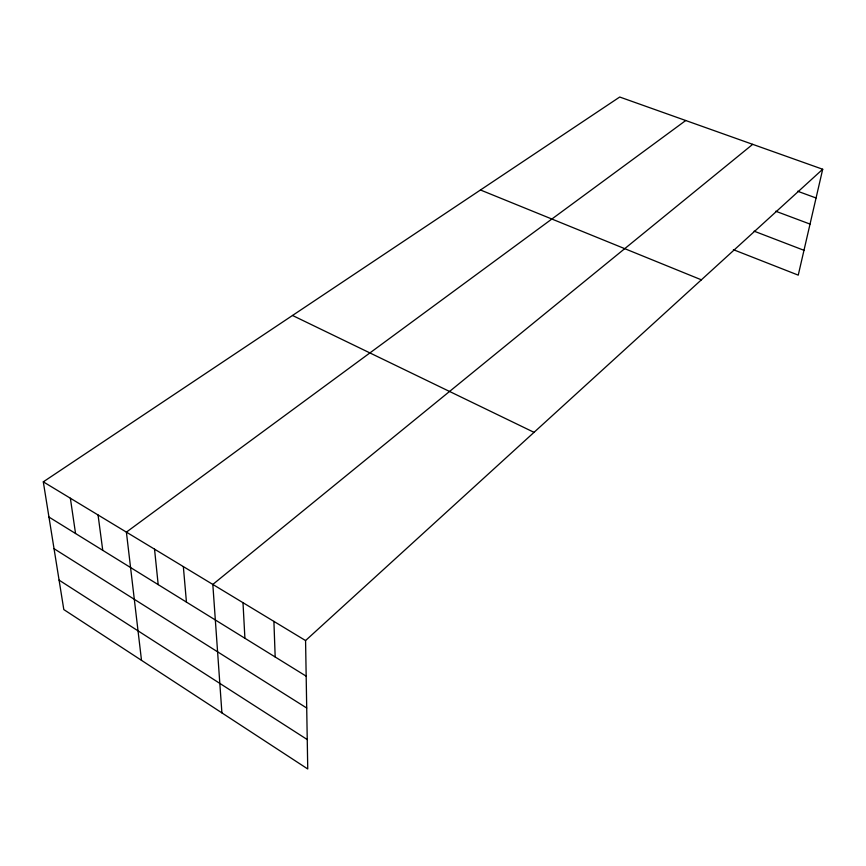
<?xml version="1.0" encoding="UTF-8"?>
<svg xmlns="http://www.w3.org/2000/svg" width="866" height="866" viewBox="0 0 866 866"><rect width="100%" height="100%" fill="white"/><g stroke="black" fill="none" stroke-linecap="round" stroke-linejoin="round"><path stroke-width="1.3" d="M822.7 169.249L305.568 640.559L307.744 768.976L63.813 609.577L43.3 481.842L619.72 97.024L822.7 169.249L798.246 275.139L733.383 249.679M752.695 144.341L212.82 584.431L221.912 712.891M685.731 120.515L126.393 532.125L141.504 660.347M797.651 191.245L816.064 197.978M775.73 211.228L810.035 224.088M754.113 231.168L803.984 250.317M480.468 189.99L701.373 279.826M292.513 315.473L534.03 432.34M43.3 481.842L305.568 640.559M48.951 517.056L306.174 676.162M54.038 548.698L306.716 708.02M59.083 580.133L307.246 739.553M70.362 498.221L75.548 533.51M98.053 514.978L102.751 550.332M154.538 549.163L158.186 584.626M183.343 566.591L186.439 602.097M243 602.693L244.905 638.264M273.905 621.398L275.182 656.991"/></g></svg>
